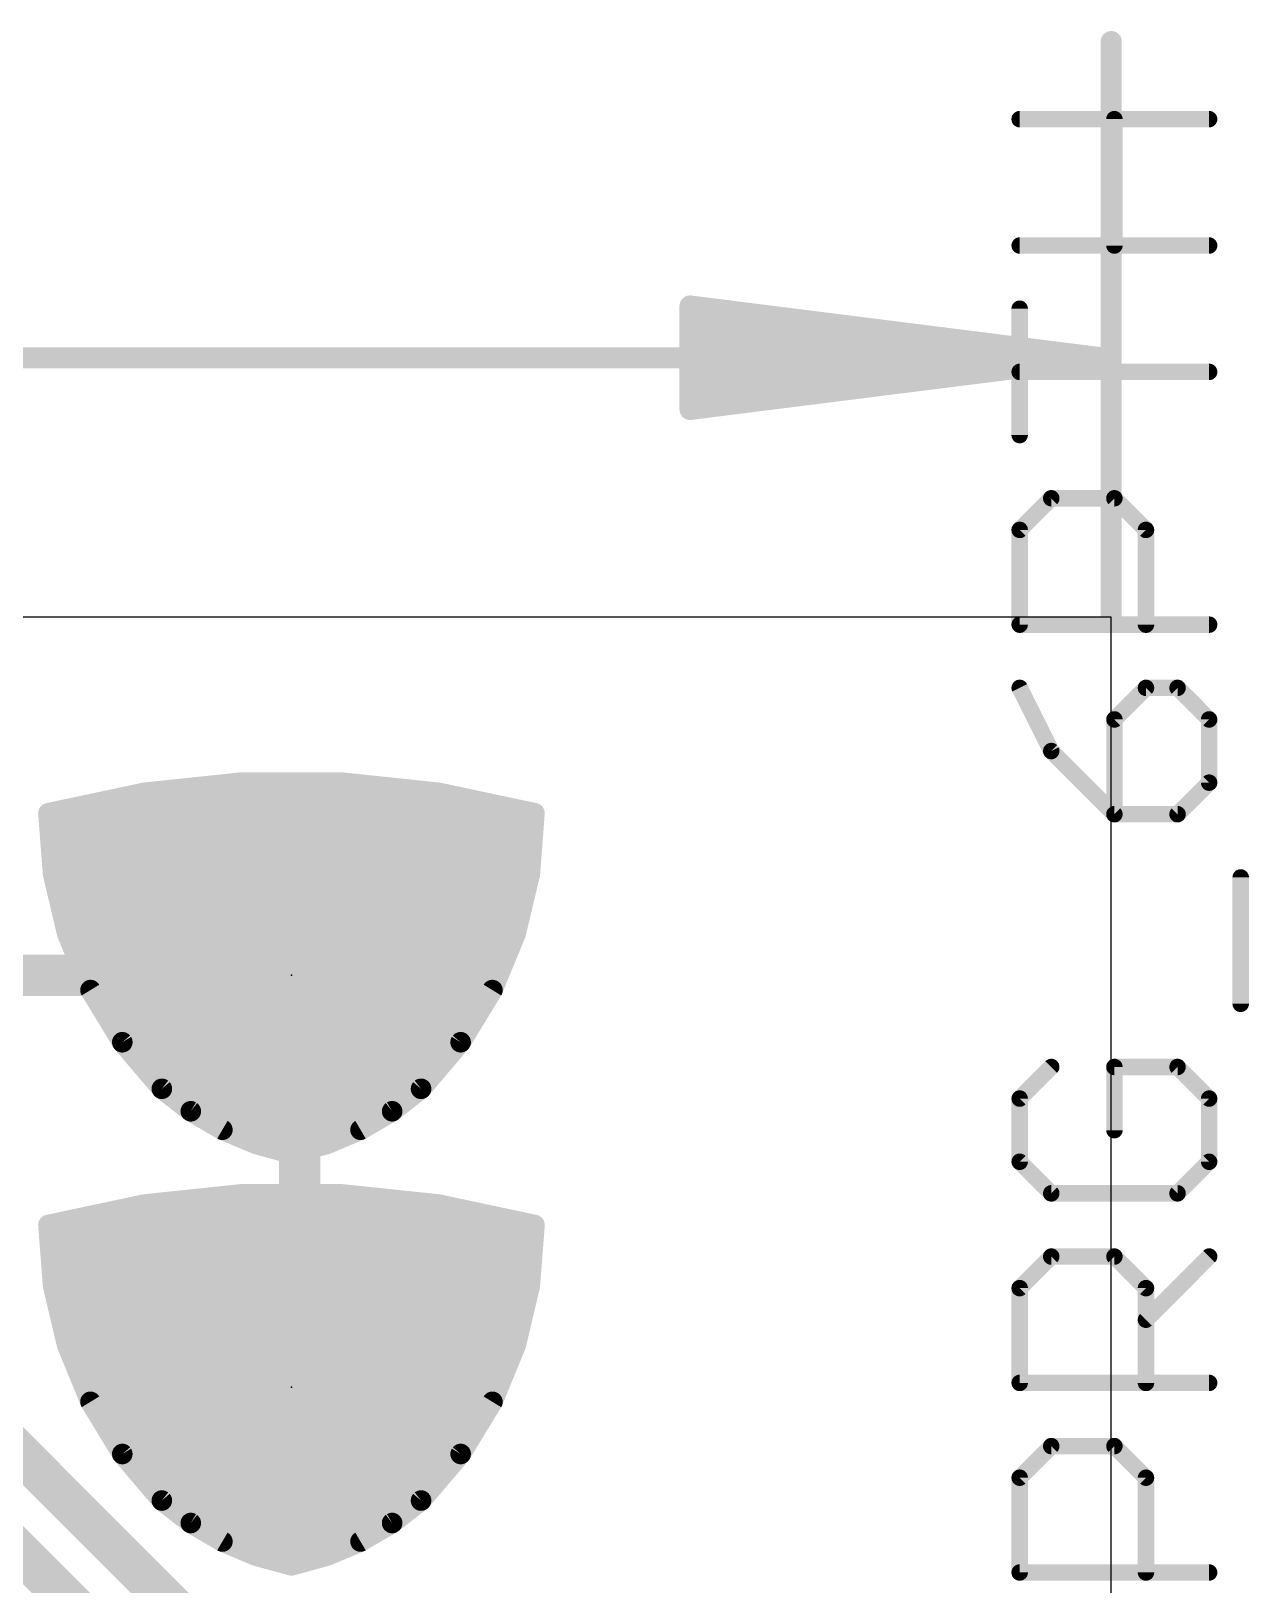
# Model space of a CAD drawing. Extents: x -4.9 to 30, y 1.2 to 21.4.
# Drawn here: x 22.52 to 30.04, y 11.48 to 21.07 of the extents above; entities that cross this region are included whole.
import ezdxf

# ---------------------------------------------------------------- set-up
doc = ezdxf.new("R2010")
doc.units = 0
for name, color, linetype in [('1', 22, 'CONTINUOUS'), ('16', 175, 'CONTINUOUS'), ('17', 82, 'CONTINUOUS'), ('20', 7, 'CONTINUOUS'), ('23', 7, 'CONTINUOUS'), ('27', 253, 'CONTINUOUS')]:
    doc.layers.add(name, color=color, linetype=linetype)

# ---------------------------------------------------------------- blocks, each defined once
blk = doc.blocks.new('ROUNDP')
at = {"const_width": 0.5}
blk.add_lwpolyline([(0, -0.25, 1), (0, 0.25, 1), (0, -0.25)], format="xyb", dxfattribs=at)

msp = doc.modelspace()

# ---------------------------------------------------------------- linework, layer by layer
at = {"layer": '1'}
for points, const_width in [([(29.19, 17.45), (29.19, 21)], 0.13), ([(29.125, 19.05), (26.59, 19.3692)], 0.13), ([(26.59, 19.3692), (26.59, 18.7308)], 0.13), ([(29.125, 19.05), (26.59, 19.31)], 0.13), ([(29.125, 19.05), (26.59, 19.18)], 0.13), ([(29.125, 19.05), (0.065, 19.05)], 0.13), ([(26.59, 18.7308), (29.125, 19.05)], 0.13), ([(26.59, 18.92), (29.125, 19.05)], 0.13), ([(26.59, 18.79), (29.125, 19.05)], 0.13), ([(23.8267, 16.4295), (23.2234, 16.3661)], 0.127), ([(24.4333, 16.4295), (23.8267, 16.4295)], 0.127), ([(25.0366, 16.3661), (24.4333, 16.4295)], 0.127), ([(23.2234, 16.3661), (22.63, 16.24)], 0.127), ([(23.3839, 16.383), (24.8761, 16.383)], 0.127), ([(25.63, 16.24), (25.0366, 16.3661)], 0.127), ([(22.63, 16.24), (22.6588, 15.8642)], 0.127), ([(22.7053, 16.256), (25.5547, 16.256)], 0.127), ([(25.6012, 15.8642), (25.63, 16.24)], 0.127), ([(22.6385, 16.129), (25.6215, 16.129)], 0.127), ([(22.6482, 16.002), (25.6118, 16.002)], 0.127), ([(22.658, 15.875), (25.602, 15.875)], 0.127), ([(22.6588, 15.8642), (22.746, 15.4975)], 0.127), ([(25.514, 15.4975), (25.6012, 15.8642)], 0.127), ([(22.6864, 15.748), (25.5736, 15.748)], 0.127), ([(22.7166, 15.621), (25.5434, 15.621)], 0.127), ([(22.746, 15.4975), (22.8895, 15.1489)], 0.127), ([(22.7474, 15.494), (25.5126, 15.494)], 0.127), ([(25.3705, 15.1489), (25.514, 15.4975)], 0.127), ([(22.7997, 15.367), (25.4603, 15.367)], 0.127), ([(24.1808, 15.24), (24.13, 15.24)], 0.254), ([(24.1808, 15.24), (24.1808, 12.8016)], 0.254), ([(22.852, 15.24), (25.408, 15.24)], 0.127), ([(22.8895, 15.1489), (23.0858, 14.8271)], 0.127), ([(22.9114, 15.113), (25.3486, 15.113)], 0.127), ([(25.1742, 14.8271), (25.3705, 15.1489)], 0.127), ([(22.9889, 14.986), (25.2711, 14.986)], 0.127), ([(23.0664, 14.859), (25.1936, 14.859)], 0.127), ([(23.0858, 14.8271), (23.33, 14.54)], 0.127), ([(24.93, 14.54), (25.1742, 14.8271)], 0.127), ([(23.1667, 14.732), (25.0933, 14.732)], 0.127), ([(23.2747, 14.605), (24.9853, 14.605)], 0.127), ([(23.33, 14.54), (23.5086, 14.4014)], 0.127), ([(24.7514, 14.4014), (24.93, 14.54)], 0.127), ([(23.4099, 14.478), (24.8501, 14.478)], 0.127), ([(23.5086, 14.4014), (23.7037, 14.2873)], 0.127), ([(23.5948, 14.351), (24.6652, 14.351)], 0.127), ([(24.5563, 14.2873), (24.7514, 14.4014)], 0.127), ([(23.7037, 14.2873), (23.912, 14.1997)], 0.127), ([(23.8542, 14.224), (24.4058, 14.224)], 0.127), ([(24.348, 14.1997), (24.5563, 14.2873)], 0.127), ([(23.912, 14.1997), (24.13, 14.14)], 0.127), ([(24.13, 14.14), (24.348, 14.1997)], 0.127), ([(23.8267, 13.8895), (23.2234, 13.8261)], 0.127), ([(23.3839, 13.843), (24.8761, 13.843)], 0.127), ([(24.4333, 13.8895), (23.8267, 13.8895)], 0.127), ([(25.0366, 13.8261), (24.4333, 13.8895)], 0.127), ([(23.2234, 13.8261), (22.63, 13.7)], 0.127), ([(25.63, 13.7), (25.0366, 13.8261)], 0.127), ([(22.63, 13.7), (22.6588, 13.3242)], 0.127), ([(22.7053, 13.716), (25.5547, 13.716)], 0.127), ([(25.6012, 13.3242), (25.63, 13.7)], 0.127), ([(22.6385, 13.589), (25.6215, 13.589)], 0.127), ([(22.6482, 13.462), (25.6118, 13.462)], 0.127), ([(22.658, 13.335), (25.602, 13.335)], 0.127), ([(22.6588, 13.3242), (22.746, 12.9575)], 0.127), ([(25.514, 12.9575), (25.6012, 13.3242)], 0.127), ([(22.6864, 13.208), (25.5736, 13.208)], 0.127), ([(22.7166, 13.081), (25.5434, 13.081)], 0.127), ([(22.746, 12.9575), (22.8895, 12.6089)], 0.127), ([(22.7474, 12.954), (25.5126, 12.954)], 0.127), ([(25.3705, 12.6089), (25.514, 12.9575)], 0.127), ([(22.7997, 12.827), (25.4603, 12.827)], 0.127), ([(24.1808, 12.8016), (24.13, 12.7)], 0.254), ([(22.852, 12.7), (25.408, 12.7)], 0.127), ([(24.1808, 10.5664), (22.1488, 12.5984)], 0.254), ([(22.8895, 12.6089), (23.0858, 12.2871)], 0.127), ([(25.1742, 12.2871), (25.3705, 12.6089)], 0.127), ([(22.9114, 12.573), (25.3486, 12.573)], 0.127), ([(22.9889, 12.446), (25.2711, 12.446)], 0.127), ([(23.0664, 12.319), (25.1936, 12.319)], 0.127), ([(23.0858, 12.2871), (23.33, 12)], 0.127), ([(24.93, 12), (25.1742, 12.2871)], 0.127), ([(23.1667, 12.192), (25.0933, 12.192)], 0.127), ([(23.2747, 12.065), (24.9853, 12.065)], 0.127), ([(23.33, 12), (23.5086, 11.8614)], 0.127), ([(23.4099, 11.938), (24.8501, 11.938)], 0.127), ([(24.7514, 11.8614), (24.93, 12)], 0.127), ([(23.9776, 10.16), (22.352, 11.7856)], 0.254), ([(23.5086, 11.8614), (23.7037, 11.7473)], 0.127), ([(24.5563, 11.7473), (24.7514, 11.8614)], 0.127), ([(23.5948, 11.811), (24.6652, 11.811)], 0.127), ([(23.7037, 11.7473), (23.912, 11.6597)], 0.127), ([(24.348, 11.6597), (24.5563, 11.7473)], 0.127), ([(23.8542, 11.684), (24.4058, 11.684)], 0.127), ([(23.912, 11.6597), (24.13, 11.6)], 0.127), ([(24.13, 11.6), (24.348, 11.6597)], 0.127)]:
    msp.add_lwpolyline(points, dxfattribs=dict(at, const_width=const_width))
for points, const_width in [([(29.2225, 21, 1), (29.1575, 21)], 0.065), ([(26.5941, 19.4015, 1), (26.5859, 19.337)], 0.065), ([(26.6225, 19.3692, 1), (26.5575, 19.3692)], 0.065), ([(26.5933, 19.3423, 1), (26.5867, 19.2777)], 0.065), ([(26.5917, 19.2125, 1), (26.5883, 19.1475)], 0.065), ([(29.1291, 19.0178, 1), (29.1209, 19.0822)], 0.065), ([(29.1209, 19.0178, 1), (29.1291, 19.0822)], 0.065), ([(29.1283, 19.0177, 1), (29.1217, 19.0823)], 0.065), ([(29.1217, 19.0177, 1), (29.1283, 19.0823)], 0.065), ([(29.1233, 19.0175, 1), (29.1267, 19.0825)], 0.065), ([(29.1267, 19.0175, 1), (29.1233, 19.0825)], 0.065), ([(29.125, 19.0175, 1), (29.125, 19.0825)], 0.065), ([(26.5883, 18.9525, 1), (26.5917, 18.8875)], 0.065), ([(26.5867, 18.8223, 1), (26.5933, 18.7577)], 0.065), ([(26.5859, 18.763, 1), (26.5941, 18.6985)], 0.065), ([(26.5575, 18.7308, 1), (26.6225, 18.7308)], 0.065), ([(29.1575, 17.45, 1), (29.2225, 17.45)], 0.065), ([(23.8267, 16.4613, 1), (23.8267, 16.3978)], 0.0635), ([(23.83, 16.398, 1), (23.8234, 16.4611)], 0.0635), ([(24.4366, 16.4611, 1), (24.43, 16.398)], 0.0635), ([(24.4333, 16.3978, 1), (24.4333, 16.4613)], 0.0635), ([(23.2201, 16.3977, 1), (23.2267, 16.3345)], 0.0635), ([(23.23, 16.3351, 1), (23.2168, 16.3972)], 0.0635), ([(23.3839, 16.4147, 1), (23.3839, 16.3513)], 0.0635), ([(24.8761, 16.3513, 1), (24.8761, 16.4147)], 0.0635), ([(25.0432, 16.3972, 1), (25.03, 16.3351)], 0.0635), ([(25.0333, 16.3345, 1), (25.0399, 16.3977)], 0.0635), ([(22.6617, 16.2424, 1), (22.5983, 16.2376)], 0.0635), ([(22.6234, 16.2711, 1), (22.6366, 16.2089)], 0.0635), ([(22.7053, 16.2877, 1), (22.7053, 16.2243)], 0.0635), ([(25.5547, 16.2243, 1), (25.5547, 16.2877)], 0.0635), ([(25.6617, 16.2376, 1), (25.5983, 16.2424)], 0.0635), ([(25.6234, 16.2089, 1), (25.6366, 16.2711)], 0.0635), ([(22.6385, 16.1608, 1), (22.6385, 16.0973)], 0.0635), ([(25.6215, 16.0973, 1), (25.6215, 16.1608)], 0.0635), ([(22.6482, 16.0338, 1), (22.6482, 15.9703)], 0.0635), ([(25.6118, 15.9703, 1), (25.6118, 16.0338)], 0.0635), ([(22.658, 15.9068, 1), (22.658, 15.8432)], 0.0635), ([(22.6897, 15.8715, 1), (22.6279, 15.8568)], 0.0635), ([(25.6321, 15.8568, 1), (25.5703, 15.8715)], 0.0635), ([(25.602, 15.8432, 1), (25.602, 15.9068)], 0.0635), ([(22.6271, 15.8617, 1), (22.6904, 15.8666)], 0.0635), ([(25.5696, 15.8666, 1), (25.6329, 15.8617)], 0.0635), ([(22.6864, 15.7798, 1), (22.6864, 15.7163)], 0.0635), ([(25.5736, 15.7163, 1), (25.5736, 15.7798)], 0.0635), ([(22.7166, 15.6528, 1), (22.7166, 15.5892)], 0.0635), ([(25.5434, 15.5892, 1), (25.5434, 15.6528)], 0.0635), ([(22.7754, 15.5096, 1), (22.7167, 15.4854)], 0.0635), ([(22.7151, 15.4901, 1), (22.7769, 15.5048)], 0.0635), ([(22.7474, 15.5258, 1), (22.7474, 15.4623)], 0.0635), ([(25.4831, 15.5048, 1), (25.5449, 15.4901)], 0.0635), ([(25.5433, 15.4854, 1), (25.4846, 15.5096)], 0.0635), ([(25.5126, 15.4623, 1), (25.5126, 15.5258)], 0.0635), ([(22.7997, 15.3988, 1), (22.7997, 15.3353)], 0.0635), ([(24.13, 15.3035, 1), (24.13, 15.1765)], 0.127), ([(24.2443, 15.24, 1), (24.1173, 15.24)], 0.127), ([(24.1808, 15.1765, 1), (24.1808, 15.3035)], 0.127), ([(25.4603, 15.3353, 1), (25.4603, 15.3988)], 0.0635), ([(22.852, 15.2718, 1), (22.852, 15.2082)], 0.0635), ([(25.408, 15.2082, 1), (25.408, 15.2718)], 0.0635), ([(22.9166, 15.1655, 1), (22.8624, 15.1324)], 0.0635), ([(22.8602, 15.1368, 1), (22.9189, 15.161)], 0.0635), ([(22.9114, 15.1448, 1), (22.9114, 15.0813)], 0.0635), ([(25.3411, 15.161, 1), (25.3998, 15.1368)], 0.0635), ([(25.3976, 15.1324, 1), (25.3434, 15.1655)], 0.0635), ([(25.3486, 15.0813, 1), (25.3486, 15.1448)], 0.0635), ([(22.9889, 15.0178, 1), (22.9889, 14.9543)], 0.0635), ([(25.2711, 14.9543, 1), (25.2711, 15.0178)], 0.0635), ([(23.0664, 14.8908, 1), (23.0664, 14.8272)], 0.0635), ([(23.11, 14.8477, 1), (23.0616, 14.8066)], 0.0635), ([(23.0587, 14.8106, 1), (23.1129, 14.8437)], 0.0635), ([(25.1471, 14.8437, 1), (25.2013, 14.8106)], 0.0635), ([(25.1984, 14.8066, 1), (25.15, 14.8477)], 0.0635), ([(25.1936, 14.8272, 1), (25.1936, 14.8908)], 0.0635), ([(23.1667, 14.7638, 1), (23.1667, 14.7003)], 0.0635), ([(25.0933, 14.7003, 1), (25.0933, 14.7638)], 0.0635), ([(23.2747, 14.6368, 1), (23.2747, 14.5732)], 0.0635), ([(24.9853, 14.5732, 1), (24.9853, 14.6368)], 0.0635), ([(23.3495, 14.5651, 1), (23.3105, 14.5149)], 0.0635), ([(23.3058, 14.5194, 1), (23.3542, 14.5606)], 0.0635), ([(24.9058, 14.5606, 1), (24.9542, 14.5194)], 0.0635), ([(24.9495, 14.5149, 1), (24.9105, 14.5651)], 0.0635), ([(23.4099, 14.5098, 1), (23.4099, 14.4463)], 0.0635), ([(24.8501, 14.4463, 1), (24.8501, 14.5098)], 0.0635), ([(23.5246, 14.4288, 1), (23.4925, 14.374)], 0.0635), ([(23.4891, 14.3763, 1), (23.528, 14.4265)], 0.0635), ([(23.5948, 14.3828, 1), (23.5948, 14.3193)], 0.0635), ([(24.6652, 14.3193, 1), (24.6652, 14.3828)], 0.0635), ([(24.732, 14.4265, 1), (24.7709, 14.3763)], 0.0635), ([(24.7675, 14.374, 1), (24.7354, 14.4288)], 0.0635), ([(23.716, 14.3166, 1), (23.6914, 14.2581)], 0.0635), ([(23.6876, 14.2599, 1), (23.7197, 14.3147)], 0.0635), ([(23.8542, 14.2558, 1), (23.8542, 14.1922)], 0.0635), ([(24.4058, 14.1922, 1), (24.4058, 14.2558)], 0.0635), ([(24.5403, 14.3147, 1), (24.5724, 14.2599)], 0.0635), ([(24.5686, 14.2581, 1), (24.544, 14.3166)], 0.0635), ([(23.9204, 14.2303, 1), (23.9036, 14.1691)], 0.0635), ([(23.8997, 14.1704, 1), (23.9243, 14.229)], 0.0635), ([(24.1216, 14.1706, 1), (24.1384, 14.1094)], 0.0635), ([(24.1216, 14.1094, 1), (24.1384, 14.1706)], 0.0635), ([(24.3357, 14.229, 1), (24.3603, 14.1704)], 0.0635), ([(24.3564, 14.1691, 1), (24.3396, 14.2303)], 0.0635), ([(23.3839, 13.8748, 1), (23.3839, 13.8112)], 0.0635), ([(23.8267, 13.9213, 1), (23.8267, 13.8578)], 0.0635), ([(23.83, 13.858, 1), (23.8234, 13.9211)], 0.0635), ([(24.4366, 13.9211, 1), (24.43, 13.858)], 0.0635), ([(24.4333, 13.8578, 1), (24.4333, 13.9213)], 0.0635), ([(24.8761, 13.8112, 1), (24.8761, 13.8748)], 0.0635), ([(23.2201, 13.8577, 1), (23.2267, 13.7945)], 0.0635), ([(23.23, 13.7951, 1), (23.2168, 13.8572)], 0.0635), ([(25.0432, 13.8572, 1), (25.03, 13.7951)], 0.0635), ([(25.0333, 13.7945, 1), (25.0399, 13.8577)], 0.0635), ([(22.6617, 13.7024, 1), (22.5983, 13.6976)], 0.0635), ([(22.6234, 13.7311, 1), (22.6366, 13.6689)], 0.0635), ([(22.7053, 13.7478, 1), (22.7053, 13.6843)], 0.0635), ([(25.5547, 13.6843, 1), (25.5547, 13.7478)], 0.0635), ([(25.6617, 13.6976, 1), (25.5983, 13.7024)], 0.0635), ([(25.6234, 13.6689, 1), (25.6366, 13.7311)], 0.0635), ([(22.6385, 13.6208, 1), (22.6385, 13.5572)], 0.0635), ([(25.6215, 13.5572, 1), (25.6215, 13.6208)], 0.0635), ([(22.6482, 13.4938, 1), (22.6482, 13.4303)], 0.0635), ([(25.6118, 13.4303, 1), (25.6118, 13.4938)], 0.0635), ([(22.658, 13.3668, 1), (22.658, 13.3033)], 0.0635), ([(22.6897, 13.3315, 1), (22.6279, 13.3168)], 0.0635), ([(22.6271, 13.3217, 1), (22.6904, 13.3266)], 0.0635), ([(25.5696, 13.3266, 1), (25.6329, 13.3217)], 0.0635), ([(25.6321, 13.3168, 1), (25.5703, 13.3315)], 0.0635), ([(25.602, 13.3033, 1), (25.602, 13.3668)], 0.0635), ([(22.6864, 13.2398, 1), (22.6864, 13.1762)], 0.0635), ([(25.5736, 13.1762, 1), (25.5736, 13.2398)], 0.0635), ([(22.7166, 13.1128, 1), (22.7166, 13.0493)], 0.0635), ([(25.5434, 13.0493, 1), (25.5434, 13.1128)], 0.0635), ([(22.7754, 12.9696, 1), (22.7167, 12.9454)], 0.0635), ([(22.7151, 12.9501, 1), (22.7769, 12.9648)], 0.0635), ([(22.7474, 12.9858, 1), (22.7474, 12.9223)], 0.0635), ([(25.4831, 12.9648, 1), (25.5449, 12.9501)], 0.0635), ([(25.5433, 12.9454, 1), (25.4846, 12.9696)], 0.0635), ([(25.5126, 12.9223, 1), (25.5126, 12.9858)], 0.0635), ([(22.7997, 12.8588, 1), (22.7997, 12.7952)], 0.0635), ([(24.1173, 12.8016, 1), (24.2443, 12.8016)], 0.127), ([(24.2376, 12.7732, 1), (24.124, 12.83)], 0.127), ([(25.4603, 12.7952, 1), (25.4603, 12.8588)], 0.0635), ([(22.852, 12.7318, 1), (22.852, 12.6683)], 0.0635), ([(24.0732, 12.7284, 1), (24.1868, 12.6716)], 0.127), ([(25.408, 12.6683, 1), (25.408, 12.7318)], 0.0635), ([(22.9166, 12.6255, 1), (22.8624, 12.5924)], 0.0635), ([(25.3976, 12.5924, 1), (25.3434, 12.6255)], 0.0635), ([(22.8602, 12.5968, 1), (22.9189, 12.621)], 0.0635), ([(22.9114, 12.6048, 1), (22.9114, 12.5412)], 0.0635), ([(25.3411, 12.621, 1), (25.3998, 12.5968)], 0.0635), ([(25.3486, 12.5412, 1), (25.3486, 12.6048)], 0.0635), ([(22.9889, 12.4778, 1), (22.9889, 12.4142)], 0.0635), ([(25.2711, 12.4142, 1), (25.2711, 12.4778)], 0.0635), ([(23.0664, 12.3508, 1), (23.0664, 12.2873)], 0.0635), ([(25.1936, 12.2873, 1), (25.1936, 12.3508)], 0.0635), ([(23.11, 12.3077, 1), (23.0616, 12.2666)], 0.0635), ([(23.0587, 12.2706, 1), (23.1129, 12.3037)], 0.0635), ([(25.1471, 12.3037, 1), (25.2013, 12.2706)], 0.0635), ([(25.1984, 12.2666, 1), (25.15, 12.3077)], 0.0635), ([(23.1667, 12.2238, 1), (23.1667, 12.1602)], 0.0635), ([(25.0933, 12.1602, 1), (25.0933, 12.2238)], 0.0635), ([(23.2747, 12.0968, 1), (23.2747, 12.0333)], 0.0635), ([(24.9853, 12.0333, 1), (24.9853, 12.0968)], 0.0635), ([(23.3495, 12.0251, 1), (23.3105, 11.9749)], 0.0635), ([(23.3058, 11.9794, 1), (23.3542, 12.0206)], 0.0635), ([(23.4099, 11.9698, 1), (23.4099, 11.9062)], 0.0635), ([(24.8501, 11.9062, 1), (24.8501, 11.9698)], 0.0635), ([(24.9058, 12.0206, 1), (24.9542, 11.9794)], 0.0635), ([(24.9495, 11.9749, 1), (24.9105, 12.0251)], 0.0635), ([(23.5246, 11.8888, 1), (23.4925, 11.834)], 0.0635), ([(23.4891, 11.8363, 1), (23.528, 11.8865)], 0.0635), ([(24.732, 11.8865, 1), (24.7709, 11.8363)], 0.0635), ([(24.7675, 11.834, 1), (24.7354, 11.8888)], 0.0635), ([(23.5948, 11.8428, 1), (23.5948, 11.7792)], 0.0635), ([(23.716, 11.7766, 1), (23.6914, 11.7181)], 0.0635), ([(23.6876, 11.7199, 1), (23.7197, 11.7747)], 0.0635), ([(24.5403, 11.7747, 1), (24.5724, 11.7199)], 0.0635), ([(24.5686, 11.7181, 1), (24.544, 11.7766)], 0.0635), ([(24.6652, 11.7792, 1), (24.6652, 11.8428)], 0.0635), ([(23.8542, 11.7158, 1), (23.8542, 11.6523)], 0.0635), ([(23.9204, 11.6903, 1), (23.9036, 11.6291)], 0.0635), ([(23.8997, 11.6304, 1), (23.9243, 11.689)], 0.0635), ([(24.3357, 11.689, 1), (24.3603, 11.6304)], 0.0635), ([(24.3564, 11.6291, 1), (24.3396, 11.6903)], 0.0635), ([(24.4058, 11.6523, 1), (24.4058, 11.7158)], 0.0635), ([(24.1216, 11.6306, 1), (24.1384, 11.5694)], 0.0635), ([(24.1216, 11.5694, 1), (24.1384, 11.6306)], 0.0635)]:
    msp.add_lwpolyline(points, format="xyb", dxfattribs=dict(at, const_width=const_width))
at = {"layer": '16'}
for points, const_width in [([(23.8267, 16.4295), (23.2234, 16.3661)], 0.127), ([(24.4333, 16.4295), (23.8267, 16.4295)], 0.127), ([(25.0366, 16.3661), (24.4333, 16.4295)], 0.127), ([(23.2234, 16.3661), (22.63, 16.24)], 0.127), ([(23.3839, 16.383), (24.8761, 16.383)], 0.127), ([(25.63, 16.24), (25.0366, 16.3661)], 0.127), ([(22.63, 16.24), (22.6588, 15.8642)], 0.127), ([(22.7053, 16.256), (25.5547, 16.256)], 0.127), ([(25.6012, 15.8642), (25.63, 16.24)], 0.127), ([(22.6385, 16.129), (25.6215, 16.129)], 0.127), ([(22.6482, 16.002), (25.6118, 16.002)], 0.127), ([(22.658, 15.875), (25.602, 15.875)], 0.127), ([(22.6588, 15.8642), (22.746, 15.4975)], 0.127), ([(25.514, 15.4975), (25.6012, 15.8642)], 0.127), ([(22.6864, 15.748), (25.5736, 15.748)], 0.127), ([(22.7166, 15.621), (25.5434, 15.621)], 0.127), ([(22.746, 15.4975), (22.8895, 15.1489)], 0.127), ([(22.7474, 15.494), (25.5126, 15.494)], 0.127), ([(25.3705, 15.1489), (25.514, 15.4975)], 0.127), ([(21.336, 15.24), (24.13, 15.24)], 0.254), ([(22.7997, 15.367), (25.4603, 15.367)], 0.127), ([(22.852, 15.24), (25.408, 15.24)], 0.127), ([(22.8895, 15.1489), (23.0858, 14.8271)], 0.127), ([(22.9114, 15.113), (25.3486, 15.113)], 0.127), ([(25.1742, 14.8271), (25.3705, 15.1489)], 0.127), ([(22.9889, 14.986), (25.2711, 14.986)], 0.127), ([(23.0664, 14.859), (25.1936, 14.859)], 0.127), ([(23.0858, 14.8271), (23.33, 14.54)], 0.127), ([(24.93, 14.54), (25.1742, 14.8271)], 0.127), ([(23.1667, 14.732), (25.0933, 14.732)], 0.127), ([(23.2747, 14.605), (24.9853, 14.605)], 0.127), ([(23.33, 14.54), (23.5086, 14.4014)], 0.127), ([(24.7514, 14.4014), (24.93, 14.54)], 0.127), ([(23.4099, 14.478), (24.8501, 14.478)], 0.127), ([(23.5086, 14.4014), (23.7037, 14.2873)], 0.127), ([(23.5948, 14.351), (24.6652, 14.351)], 0.127), ([(24.5563, 14.2873), (24.7514, 14.4014)], 0.127), ([(23.7037, 14.2873), (23.912, 14.1997)], 0.127), ([(23.8542, 14.224), (24.4058, 14.224)], 0.127), ([(24.348, 14.1997), (24.5563, 14.2873)], 0.127), ([(23.912, 14.1997), (24.13, 14.14)], 0.127), ([(24.13, 14.14), (24.348, 14.1997)], 0.127), ([(20.32, 13.8176), (23.9776, 10.16)], 0.254), ([(23.8267, 13.8895), (23.2234, 13.8261)], 0.127), ([(23.3839, 13.843), (24.8761, 13.843)], 0.127), ([(24.4333, 13.8895), (23.8267, 13.8895)], 0.127), ([(25.0366, 13.8261), (24.4333, 13.8895)], 0.127), ([(23.2234, 13.8261), (22.63, 13.7)], 0.127), ([(25.63, 13.7), (25.0366, 13.8261)], 0.127), ([(22.63, 13.7), (22.6588, 13.3242)], 0.127), ([(22.7053, 13.716), (25.5547, 13.716)], 0.127), ([(25.6012, 13.3242), (25.63, 13.7)], 0.127), ([(22.6385, 13.589), (25.6215, 13.589)], 0.127), ([(22.6482, 13.462), (25.6118, 13.462)], 0.127), ([(22.658, 13.335), (25.602, 13.335)], 0.127), ([(22.6588, 13.3242), (22.746, 12.9575)], 0.127), ([(25.514, 12.9575), (25.6012, 13.3242)], 0.127), ([(22.6864, 13.208), (25.5736, 13.208)], 0.127), ([(22.7166, 13.081), (25.5434, 13.081)], 0.127), ([(22.746, 12.9575), (22.8895, 12.6089)], 0.127), ([(22.7474, 12.954), (25.5126, 12.954)], 0.127), ([(25.3705, 12.6089), (25.514, 12.9575)], 0.127), ([(22.7997, 12.827), (25.4603, 12.827)], 0.127), ([(22.852, 12.7), (25.408, 12.7)], 0.127), ([(24.5872, 10.16), (22.1488, 12.5984)], 0.254), ([(22.8895, 12.6089), (23.0858, 12.2871)], 0.127), ([(25.1742, 12.2871), (25.3705, 12.6089)], 0.127), ([(22.9114, 12.573), (25.3486, 12.573)], 0.127), ([(22.9889, 12.446), (25.2711, 12.446)], 0.127), ([(23.0664, 12.319), (25.1936, 12.319)], 0.127), ([(23.0858, 12.2871), (23.33, 12)], 0.127), ([(24.93, 12), (25.1742, 12.2871)], 0.127), ([(23.1667, 12.192), (25.0933, 12.192)], 0.127), ([(23.2747, 12.065), (24.9853, 12.065)], 0.127), ([(23.33, 12), (23.5086, 11.8614)], 0.127), ([(23.4099, 11.938), (24.8501, 11.938)], 0.127), ([(24.7514, 11.8614), (24.93, 12)], 0.127), ([(23.5086, 11.8614), (23.7037, 11.7473)], 0.127), ([(24.5563, 11.7473), (24.7514, 11.8614)], 0.127), ([(23.5948, 11.811), (24.6652, 11.811)], 0.127), ([(23.7037, 11.7473), (23.912, 11.6597)], 0.127), ([(24.348, 11.6597), (24.5563, 11.7473)], 0.127), ([(23.8542, 11.684), (24.4058, 11.684)], 0.127), ([(23.912, 11.6597), (24.13, 11.6)], 0.127), ([(24.13, 11.6), (24.348, 11.6597)], 0.127)]:
    msp.add_lwpolyline(points, dxfattribs=dict(at, const_width=const_width))
for points, const_width in [([(23.8267, 16.4613, 1), (23.8267, 16.3978)], 0.0635), ([(23.83, 16.398, 1), (23.8234, 16.4611)], 0.0635), ([(24.4366, 16.4611, 1), (24.43, 16.398)], 0.0635), ([(24.4333, 16.3978, 1), (24.4333, 16.4613)], 0.0635), ([(23.2201, 16.3977, 1), (23.2267, 16.3345)], 0.0635), ([(23.23, 16.3351, 1), (23.2168, 16.3972)], 0.0635), ([(23.3839, 16.4147, 1), (23.3839, 16.3513)], 0.0635), ([(24.8761, 16.3513, 1), (24.8761, 16.4147)], 0.0635), ([(25.0432, 16.3972, 1), (25.03, 16.3351)], 0.0635), ([(25.0333, 16.3345, 1), (25.0399, 16.3977)], 0.0635), ([(22.6617, 16.2424, 1), (22.5983, 16.2376)], 0.0635), ([(22.6234, 16.2711, 1), (22.6366, 16.2089)], 0.0635), ([(22.7053, 16.2877, 1), (22.7053, 16.2243)], 0.0635), ([(25.5547, 16.2243, 1), (25.5547, 16.2877)], 0.0635), ([(25.6617, 16.2376, 1), (25.5983, 16.2424)], 0.0635), ([(25.6234, 16.2089, 1), (25.6366, 16.2711)], 0.0635), ([(22.6385, 16.1608, 1), (22.6385, 16.0973)], 0.0635), ([(25.6215, 16.0973, 1), (25.6215, 16.1608)], 0.0635), ([(22.6482, 16.0338, 1), (22.6482, 15.9703)], 0.0635), ([(25.6118, 15.9703, 1), (25.6118, 16.0338)], 0.0635), ([(22.658, 15.9068, 1), (22.658, 15.8432)], 0.0635), ([(22.6897, 15.8715, 1), (22.6279, 15.8568)], 0.0635), ([(25.6321, 15.8568, 1), (25.5703, 15.8715)], 0.0635), ([(25.602, 15.8432, 1), (25.602, 15.9068)], 0.0635), ([(22.6271, 15.8617, 1), (22.6904, 15.8666)], 0.0635), ([(25.5696, 15.8666, 1), (25.6329, 15.8617)], 0.0635), ([(22.6864, 15.7798, 1), (22.6864, 15.7163)], 0.0635), ([(25.5736, 15.7163, 1), (25.5736, 15.7798)], 0.0635), ([(22.7166, 15.6528, 1), (22.7166, 15.5892)], 0.0635), ([(25.5434, 15.5892, 1), (25.5434, 15.6528)], 0.0635), ([(22.7754, 15.5096, 1), (22.7167, 15.4854)], 0.0635), ([(22.7151, 15.4901, 1), (22.7769, 15.5048)], 0.0635), ([(22.7474, 15.5258, 1), (22.7474, 15.4623)], 0.0635), ([(25.4831, 15.5048, 1), (25.5449, 15.4901)], 0.0635), ([(25.5433, 15.4854, 1), (25.4846, 15.5096)], 0.0635), ([(25.5126, 15.4623, 1), (25.5126, 15.5258)], 0.0635), ([(22.7997, 15.3988, 1), (22.7997, 15.3353)], 0.0635), ([(24.13, 15.1765, 1), (24.13, 15.3035)], 0.127), ([(25.4603, 15.3353, 1), (25.4603, 15.3988)], 0.0635), ([(22.852, 15.2718, 1), (22.852, 15.2082)], 0.0635), ([(25.408, 15.2082, 1), (25.408, 15.2718)], 0.0635), ([(22.9166, 15.1655, 1), (22.8624, 15.1324)], 0.0635), ([(22.8602, 15.1368, 1), (22.9189, 15.161)], 0.0635), ([(22.9114, 15.1448, 1), (22.9114, 15.0813)], 0.0635), ([(25.3411, 15.161, 1), (25.3998, 15.1368)], 0.0635), ([(25.3976, 15.1324, 1), (25.3434, 15.1655)], 0.0635), ([(25.3486, 15.0813, 1), (25.3486, 15.1448)], 0.0635), ([(22.9889, 15.0178, 1), (22.9889, 14.9543)], 0.0635), ([(25.2711, 14.9543, 1), (25.2711, 15.0178)], 0.0635), ([(23.0664, 14.8908, 1), (23.0664, 14.8272)], 0.0635), ([(23.11, 14.8477, 1), (23.0616, 14.8066)], 0.0635), ([(23.0587, 14.8106, 1), (23.1129, 14.8437)], 0.0635), ([(25.1471, 14.8437, 1), (25.2013, 14.8106)], 0.0635), ([(25.1984, 14.8066, 1), (25.15, 14.8477)], 0.0635), ([(25.1936, 14.8272, 1), (25.1936, 14.8908)], 0.0635), ([(23.1667, 14.7638, 1), (23.1667, 14.7003)], 0.0635), ([(25.0933, 14.7003, 1), (25.0933, 14.7638)], 0.0635), ([(23.2747, 14.6368, 1), (23.2747, 14.5732)], 0.0635), ([(24.9853, 14.5732, 1), (24.9853, 14.6368)], 0.0635), ([(23.3495, 14.5651, 1), (23.3105, 14.5149)], 0.0635), ([(23.3058, 14.5194, 1), (23.3542, 14.5606)], 0.0635), ([(24.9058, 14.5606, 1), (24.9542, 14.5194)], 0.0635), ([(24.9495, 14.5149, 1), (24.9105, 14.5651)], 0.0635), ([(23.4099, 14.5098, 1), (23.4099, 14.4463)], 0.0635), ([(24.8501, 14.4463, 1), (24.8501, 14.5098)], 0.0635), ([(23.5246, 14.4288, 1), (23.4925, 14.374)], 0.0635), ([(23.4891, 14.3763, 1), (23.528, 14.4265)], 0.0635), ([(23.5948, 14.3828, 1), (23.5948, 14.3193)], 0.0635), ([(24.6652, 14.3193, 1), (24.6652, 14.3828)], 0.0635), ([(24.732, 14.4265, 1), (24.7709, 14.3763)], 0.0635), ([(24.7675, 14.374, 1), (24.7354, 14.4288)], 0.0635), ([(23.716, 14.3166, 1), (23.6914, 14.2581)], 0.0635), ([(23.6876, 14.2599, 1), (23.7197, 14.3147)], 0.0635), ([(23.8542, 14.2558, 1), (23.8542, 14.1922)], 0.0635), ([(24.4058, 14.1922, 1), (24.4058, 14.2558)], 0.0635), ([(24.5403, 14.3147, 1), (24.5724, 14.2599)], 0.0635), ([(24.5686, 14.2581, 1), (24.544, 14.3166)], 0.0635), ([(23.9204, 14.2303, 1), (23.9036, 14.1691)], 0.0635), ([(23.8997, 14.1704, 1), (23.9243, 14.229)], 0.0635), ([(24.1216, 14.1706, 1), (24.1384, 14.1094)], 0.0635), ([(24.1216, 14.1094, 1), (24.1384, 14.1706)], 0.0635), ([(24.3357, 14.229, 1), (24.3603, 14.1704)], 0.0635), ([(24.3564, 14.1691, 1), (24.3396, 14.2303)], 0.0635), ([(23.3839, 13.8748, 1), (23.3839, 13.8112)], 0.0635), ([(23.8267, 13.9213, 1), (23.8267, 13.8578)], 0.0635), ([(23.83, 13.858, 1), (23.8234, 13.9211)], 0.0635), ([(24.4366, 13.9211, 1), (24.43, 13.858)], 0.0635), ([(24.4333, 13.8578, 1), (24.4333, 13.9213)], 0.0635), ([(24.8761, 13.8112, 1), (24.8761, 13.8748)], 0.0635), ([(23.2201, 13.8577, 1), (23.2267, 13.7945)], 0.0635), ([(23.23, 13.7951, 1), (23.2168, 13.8572)], 0.0635), ([(25.0432, 13.8572, 1), (25.03, 13.7951)], 0.0635), ([(25.0333, 13.7945, 1), (25.0399, 13.8577)], 0.0635), ([(22.6617, 13.7024, 1), (22.5983, 13.6976)], 0.0635), ([(22.6234, 13.7311, 1), (22.6366, 13.6689)], 0.0635), ([(22.7053, 13.7478, 1), (22.7053, 13.6843)], 0.0635), ([(25.5547, 13.6843, 1), (25.5547, 13.7478)], 0.0635), ([(25.6617, 13.6976, 1), (25.5983, 13.7024)], 0.0635), ([(25.6234, 13.6689, 1), (25.6366, 13.7311)], 0.0635), ([(22.6385, 13.6208, 1), (22.6385, 13.5572)], 0.0635), ([(25.6215, 13.5572, 1), (25.6215, 13.6208)], 0.0635), ([(22.6482, 13.4938, 1), (22.6482, 13.4303)], 0.0635), ([(25.6118, 13.4303, 1), (25.6118, 13.4938)], 0.0635), ([(22.658, 13.3668, 1), (22.658, 13.3033)], 0.0635), ([(22.6897, 13.3315, 1), (22.6279, 13.3168)], 0.0635), ([(22.6271, 13.3217, 1), (22.6904, 13.3266)], 0.0635), ([(25.5696, 13.3266, 1), (25.6329, 13.3217)], 0.0635), ([(25.6321, 13.3168, 1), (25.5703, 13.3315)], 0.0635), ([(25.602, 13.3033, 1), (25.602, 13.3668)], 0.0635), ([(22.6864, 13.2398, 1), (22.6864, 13.1762)], 0.0635), ([(25.5736, 13.1762, 1), (25.5736, 13.2398)], 0.0635), ([(22.7166, 13.1128, 1), (22.7166, 13.0493)], 0.0635), ([(25.5434, 13.0493, 1), (25.5434, 13.1128)], 0.0635), ([(22.7754, 12.9696, 1), (22.7167, 12.9454)], 0.0635), ([(22.7151, 12.9501, 1), (22.7769, 12.9648)], 0.0635), ([(22.7474, 12.9858, 1), (22.7474, 12.9223)], 0.0635), ([(25.4831, 12.9648, 1), (25.5449, 12.9501)], 0.0635), ([(25.5433, 12.9454, 1), (25.4846, 12.9696)], 0.0635), ([(25.5126, 12.9223, 1), (25.5126, 12.9858)], 0.0635), ([(22.7997, 12.8588, 1), (22.7997, 12.7952)], 0.0635), ([(25.4603, 12.7952, 1), (25.4603, 12.8588)], 0.0635), ([(22.852, 12.7318, 1), (22.852, 12.6683)], 0.0635), ([(25.408, 12.6683, 1), (25.408, 12.7318)], 0.0635), ([(22.9166, 12.6255, 1), (22.8624, 12.5924)], 0.0635), ([(25.3976, 12.5924, 1), (25.3434, 12.6255)], 0.0635), ([(22.8602, 12.5968, 1), (22.9189, 12.621)], 0.0635), ([(22.9114, 12.6048, 1), (22.9114, 12.5412)], 0.0635), ([(25.3411, 12.621, 1), (25.3998, 12.5968)], 0.0635), ([(25.3486, 12.5412, 1), (25.3486, 12.6048)], 0.0635), ([(22.9889, 12.4778, 1), (22.9889, 12.4142)], 0.0635), ([(25.2711, 12.4142, 1), (25.2711, 12.4778)], 0.0635), ([(23.0664, 12.3508, 1), (23.0664, 12.2873)], 0.0635), ([(25.1936, 12.2873, 1), (25.1936, 12.3508)], 0.0635), ([(23.11, 12.3077, 1), (23.0616, 12.2666)], 0.0635), ([(23.0587, 12.2706, 1), (23.1129, 12.3037)], 0.0635), ([(25.1471, 12.3037, 1), (25.2013, 12.2706)], 0.0635), ([(25.1984, 12.2666, 1), (25.15, 12.3077)], 0.0635), ([(23.1667, 12.2238, 1), (23.1667, 12.1602)], 0.0635), ([(25.0933, 12.1602, 1), (25.0933, 12.2238)], 0.0635), ([(23.2747, 12.0968, 1), (23.2747, 12.0333)], 0.0635), ([(24.9853, 12.0333, 1), (24.9853, 12.0968)], 0.0635), ([(23.3495, 12.0251, 1), (23.3105, 11.9749)], 0.0635), ([(23.3058, 11.9794, 1), (23.3542, 12.0206)], 0.0635), ([(23.4099, 11.9698, 1), (23.4099, 11.9062)], 0.0635), ([(24.8501, 11.9062, 1), (24.8501, 11.9698)], 0.0635), ([(24.9058, 12.0206, 1), (24.9542, 11.9794)], 0.0635), ([(24.9495, 11.9749, 1), (24.9105, 12.0251)], 0.0635), ([(23.5246, 11.8888, 1), (23.4925, 11.834)], 0.0635), ([(23.4891, 11.8363, 1), (23.528, 11.8865)], 0.0635), ([(24.732, 11.8865, 1), (24.7709, 11.8363)], 0.0635), ([(24.7675, 11.834, 1), (24.7354, 11.8888)], 0.0635), ([(23.5948, 11.8428, 1), (23.5948, 11.7792)], 0.0635), ([(23.716, 11.7766, 1), (23.6914, 11.7181)], 0.0635), ([(23.6876, 11.7199, 1), (23.7197, 11.7747)], 0.0635), ([(24.5403, 11.7747, 1), (24.5724, 11.7199)], 0.0635), ([(24.5686, 11.7181, 1), (24.544, 11.7766)], 0.0635), ([(24.6652, 11.7792, 1), (24.6652, 11.8428)], 0.0635), ([(23.8542, 11.7158, 1), (23.8542, 11.6523)], 0.0635), ([(23.9204, 11.6903, 1), (23.9036, 11.6291)], 0.0635), ([(23.8997, 11.6304, 1), (23.9243, 11.689)], 0.0635), ([(24.3357, 11.689, 1), (24.3603, 11.6304)], 0.0635), ([(24.3564, 11.6291, 1), (24.3396, 11.6903)], 0.0635), ([(24.4058, 11.6523, 1), (24.4058, 11.7158)], 0.0635), ([(24.1216, 11.6306, 1), (24.1384, 11.5694)], 0.0635), ([(24.1216, 11.5694, 1), (24.1384, 11.6306)], 0.0635)]:
    msp.add_lwpolyline(points, format="xyb", dxfattribs=dict(at, const_width=const_width))
at = {"layer": '20'}
for p, q in [((29.19, 17.45), (0, 17.45)), ((29.19, 1.27), (29.19, 17.45))]:
    msp.add_line(p, q, dxfattribs=at)
at = {"layer": '23'}
for p in [(24.13, 15.24), (24.13, 12.7)]:
    msp.add_point(p, dxfattribs=at)
at = {"layer": '27', "const_width": 0.1016}
for points in [[(28.6248, 20.5216), (29.7942, 20.5216)], [(29.2095, 19.742), (29.2095, 20.5216)], [(29.7942, 19.742), (28.6248, 19.742)], [(28.6248, 18.5726), (28.6248, 19.3522)], [(29.7942, 18.9624), (28.6248, 18.9624)], [(28.6248, 17.9879), (28.8197, 18.1828)], [(28.8197, 18.1828), (29.2095, 18.1828)], [(29.2095, 18.1828), (29.4044, 17.9879)], [(28.6248, 17.4032), (28.6248, 17.9879)], [(29.4044, 17.9879), (29.4044, 17.4032)], [(29.7942, 17.4032), (28.6248, 17.4032)], [(28.6248, 17.0134), (28.8197, 16.6236)], [(29.4044, 17.0134), (29.2095, 16.8185)], [(29.5993, 17.0134), (29.4044, 17.0134)], [(29.7942, 16.8185), (29.5993, 17.0134)], [(29.2095, 16.8185), (29.2095, 16.2338)], [(29.7942, 16.4287), (29.7942, 16.8185)], [(28.8197, 16.6236), (29.2095, 16.2338)], [(29.5993, 16.2338), (29.7942, 16.4287)], [(29.2095, 16.2338), (29.5993, 16.2338)], [(29.9891, 15.0644), (29.9891, 15.844)], [(28.8197, 14.6746), (28.6248, 14.4797)], [(29.5993, 14.6746), (29.2095, 14.6746)], [(29.2095, 14.6746), (29.2095, 14.2848)], [(29.7942, 14.4797), (29.5993, 14.6746)], [(28.6248, 14.4797), (28.6248, 14.0899)], [(29.7942, 14.0899), (29.7942, 14.4797)], [(28.6248, 14.0899), (28.8197, 13.895)], [(29.5993, 13.895), (29.7942, 14.0899)], [(28.8197, 13.895), (29.5993, 13.895)], [(28.6248, 13.3103), (28.8197, 13.5052)], [(28.8197, 13.5052), (29.2095, 13.5052)], [(29.2095, 13.5052), (29.4044, 13.3103)], [(29.4044, 13.1154), (29.7942, 13.5052)], [(28.6248, 12.7256), (28.6248, 13.3103)], [(29.4044, 13.3103), (29.4044, 12.7256)], [(29.7942, 12.7256), (28.6248, 12.7256)], [(28.6248, 12.1409), (28.8197, 12.3358)], [(28.8197, 12.3358), (29.2095, 12.3358)], [(29.2095, 12.3358), (29.4044, 12.1409)], [(28.6248, 11.5562), (28.6248, 12.1409)], [(29.4044, 12.1409), (29.4044, 11.5562)], [(29.7942, 11.5562), (28.6248, 11.5562)]]:
    msp.add_lwpolyline(points, dxfattribs=at)
at = {"layer": '27', "const_width": 0.0508}
for points in [[(28.6248, 20.547, 1), (28.6248, 20.4962)], [(29.2349, 20.5216, 1), (29.1841, 20.5216)], [(29.7942, 20.4962, 1), (29.7942, 20.547)], [(28.6248, 19.7674, 1), (28.6248, 19.7166)], [(29.1841, 19.742, 1), (29.2349, 19.742)], [(29.7942, 19.7166, 1), (29.7942, 19.7674)], [(28.6502, 19.3522, 1), (28.5994, 19.3522)], [(28.6248, 18.9878, 1), (28.6248, 18.937)], [(29.7942, 18.937, 1), (29.7942, 18.9878)], [(28.5994, 18.5726, 1), (28.6502, 18.5726)], [(28.8197, 18.2082, 1), (28.8197, 18.1574)], [(28.8377, 18.1648, 1), (28.8017, 18.2007)], [(29.2275, 18.2007, 1), (29.1915, 18.1648)], [(29.2095, 18.1574, 1), (29.2095, 18.2082)], [(28.6502, 17.9879, 1), (28.5994, 17.9879)], [(28.6068, 18.0058, 1), (28.6428, 17.9699)], [(29.4298, 17.9879, 1), (29.379, 17.9879)], [(29.3864, 17.9699, 1), (29.4224, 18.0058)], [(28.6248, 17.4286, 1), (28.6248, 17.3778)], [(29.7942, 17.3778, 1), (29.7942, 17.4286)], [(28.5994, 17.4032, 1), (28.6502, 17.4032)], [(29.379, 17.4032, 1), (29.4298, 17.4032)], [(28.6475, 17.0247, 1), (28.6021, 17.002)], [(29.4044, 17.0388, 1), (29.4044, 16.988)], [(29.4224, 16.9954, 1), (29.3864, 17.0313)], [(29.6173, 17.0313, 1), (29.5813, 16.9954)], [(29.5993, 16.988, 1), (29.5993, 17.0388)], [(29.2349, 16.8185, 1), (29.1841, 16.8185)], [(29.1915, 16.8364, 1), (29.2275, 16.8005)], [(29.8196, 16.8185, 1), (29.7688, 16.8185)], [(29.7762, 16.8005, 1), (29.8122, 16.8364)], [(28.8377, 16.6415, 1), (28.8017, 16.6056)], [(28.797, 16.6122, 1), (28.8424, 16.6349)], [(29.7688, 16.4287, 1), (29.8196, 16.4287)], [(29.8122, 16.4107, 1), (29.7762, 16.4466)], [(29.2095, 16.2592, 1), (29.2095, 16.2084)], [(29.1841, 16.2338, 1), (29.2349, 16.2338)], [(29.1915, 16.2158, 1), (29.2275, 16.2517)], [(29.5813, 16.2517, 1), (29.6173, 16.2158)], [(29.5993, 16.2084, 1), (29.5993, 16.2592)], [(30.0145, 15.844, 1), (29.9637, 15.844)], [(29.9637, 15.0644, 1), (30.0145, 15.0644)], [(28.8377, 14.6566, 1), (28.8017, 14.6925)], [(29.2095, 14.7, 1), (29.2095, 14.6492)], [(29.2349, 14.6746, 1), (29.1841, 14.6746)], [(29.6173, 14.6925, 1), (29.5813, 14.6566)], [(29.5993, 14.6492, 1), (29.5993, 14.7)], [(28.6502, 14.4797, 1), (28.5994, 14.4797)], [(28.6068, 14.4976, 1), (28.6428, 14.4617)], [(29.8196, 14.4797, 1), (29.7688, 14.4797)], [(29.7762, 14.4617, 1), (29.8122, 14.4976)], [(29.1841, 14.2848, 1), (29.2349, 14.2848)], [(28.6428, 14.1078, 1), (28.6068, 14.0719)], [(28.5994, 14.0899, 1), (28.6502, 14.0899)], [(29.7688, 14.0899, 1), (29.8196, 14.0899)], [(29.8122, 14.0719, 1), (29.7762, 14.1078)], [(28.8197, 13.9204, 1), (28.8197, 13.8696)], [(28.8017, 13.877, 1), (28.8377, 13.9129)], [(29.5813, 13.9129, 1), (29.6173, 13.877)], [(29.5993, 13.8696, 1), (29.5993, 13.9204)], [(28.8197, 13.5306, 1), (28.8197, 13.4798)], [(28.8377, 13.4872, 1), (28.8017, 13.5231)], [(29.2275, 13.5231, 1), (29.1915, 13.4872)], [(29.2095, 13.4798, 1), (29.2095, 13.5306)], [(29.8122, 13.4872, 1), (29.7762, 13.5231)], [(28.6502, 13.3103, 1), (28.5994, 13.3103)], [(28.6068, 13.3282, 1), (28.6428, 13.2923)], [(29.4298, 13.3103, 1), (29.379, 13.3103)], [(29.3864, 13.2923, 1), (29.4224, 13.3282)], [(29.3864, 13.1333, 1), (29.4224, 13.0974)], [(28.6248, 12.751, 1), (28.6248, 12.7002)], [(28.5994, 12.7256, 1), (28.6502, 12.7256)], [(29.379, 12.7256, 1), (29.4298, 12.7256)], [(29.7942, 12.7002, 1), (29.7942, 12.751)], [(28.8197, 12.3612, 1), (28.8197, 12.3104)], [(28.8377, 12.3178, 1), (28.8017, 12.3537)], [(29.2275, 12.3537, 1), (29.1915, 12.3178)], [(29.2095, 12.3104, 1), (29.2095, 12.3612)], [(28.6502, 12.1409, 1), (28.5994, 12.1409)], [(28.6068, 12.1588, 1), (28.6428, 12.1229)], [(29.4298, 12.1409, 1), (29.379, 12.1409)], [(29.3864, 12.1229, 1), (29.4224, 12.1588)], [(28.6248, 11.5816, 1), (28.6248, 11.5308)], [(29.7942, 11.5308, 1), (29.7942, 11.5816)], [(28.5994, 11.5562, 1), (28.6502, 11.5562)], [(29.379, 11.5562, 1), (29.4298, 11.5562)]]:
    msp.add_lwpolyline(points, format="xyb", dxfattribs=at)

# ---------------------------------------------------------------- block references
at = {"layer": '17', "xscale": 2.1844, "yscale": 2.1844}
for p in [(24.13, 15.24), (24.13, 15.24), (24.13, 12.7), (24.13, 12.7)]:
    msp.add_blockref('ROUNDP', p, dxfattribs=at)

doc.saveas('drawing.dxf')
